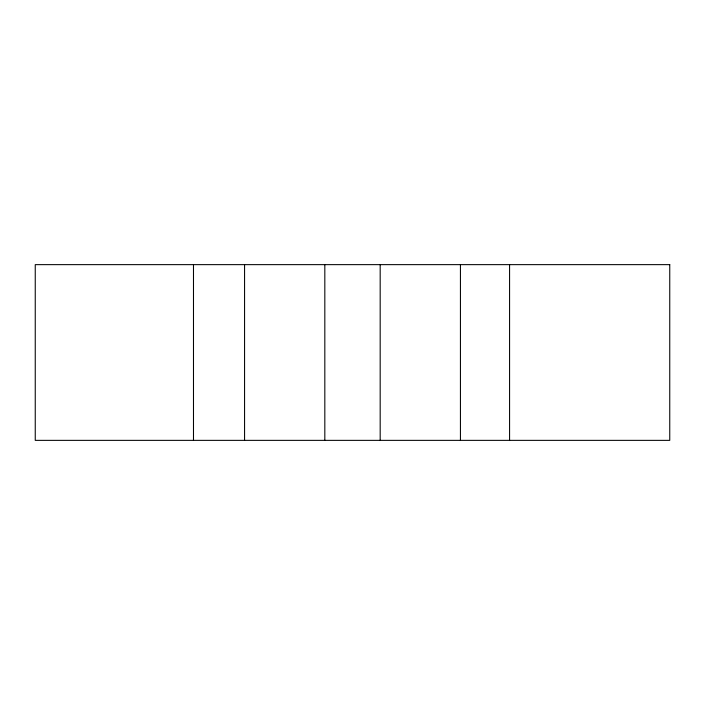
<?xml version="1.0" encoding="UTF-8"?>
<svg xmlns="http://www.w3.org/2000/svg" width="705" height="705" viewBox="0 0 705 705"><rect width="100%" height="100%" fill="white"/><g stroke="black" fill="none" stroke-linecap="round" stroke-linejoin="round"><path stroke-width="1.06" d="M509.574 264.639L509.574 440.361M460.435 264.639L460.435 440.361M380.18 264.639L380.18 440.361M324.82 264.639L324.82 440.361M244.564 264.639L244.564 440.361M193.487 264.639L193.487 440.361M669.75 264.639L35.25 264.639L35.25 440.361L669.75 440.361L669.75 264.639"/></g></svg>
